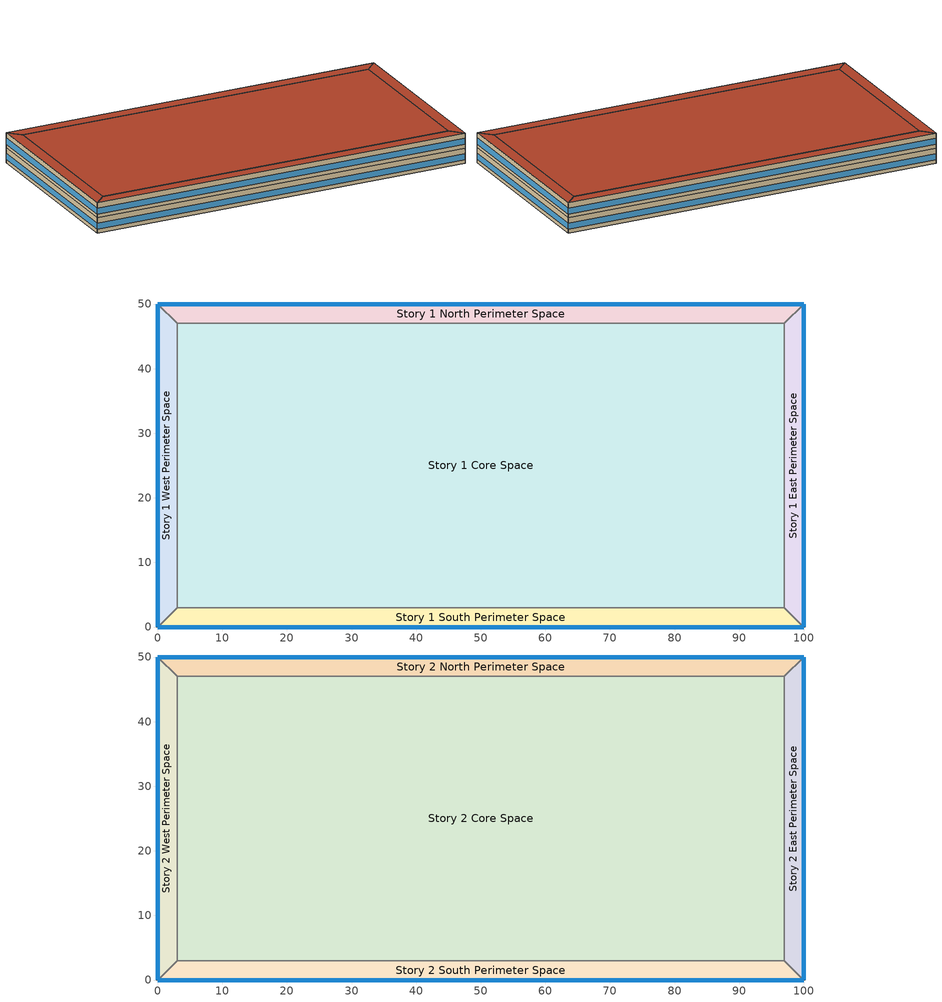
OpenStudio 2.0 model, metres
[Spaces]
Story 1 West Perimeter Space
 floor ground: 0,0 0,50 3,47 3,3 z0
 wall outside: 0,50 0,0 z0:4
 wall to Story 1 North Perimeter Space: 3,47 0,50 z0:4
 wall to Story 1 Core Space: 3,3 3,47 z0:4
 wall to Story 1 South Perimeter Space: 0,0 3,3 z0:4
 window: 0,49.97 0,0.03 z1:2.6
Story 1 North Perimeter Space
 floor ground: 0,50 100,50 97,47 3,47 z0
 wall outside: 100,50 0,50 z0:4
 wall to Story 1 East Perimeter Space: 97,47 100,50 z0:4
 wall to Story 1 Core Space: 3,47 97,47 z0:4
 window: 99.97,50 0.03,50 z1:2.6
Story 1 East Perimeter Space
 floor ground: 100,50 100,0 97,3 97,47 z0
 wall outside: 100,0 100,50 z0:4
 wall to Story 1 South Perimeter Space: 97,3 100,0 z0:4
 wall to Story 1 Core Space: 97,47 97,3 z0:4
 window: 100,0.03 100,49.97 z1:2.6
Story 1 South Perimeter Space
 floor ground: 100,0 0,0 3,3 97,3 z0
 wall outside: 0,0 100,0 z0:4
 wall to Story 1 Core Space: 97,3 3,3 z0:4
 window: 0.03,0 99.97,0 z1:2.6
Story 1 Core Space
 floor ground: 3,3 3,47 97,47 97,3 z0
Story 2 West Perimeter Space
 floor to Story 1 West Perimeter Space: 0,0 0,50 3,47 3,3 z4
 wall outside: 0,50 0,0 z4:8
 wall to Story 2 North Perimeter Space: 3,47 0,50 z4:8
 wall to Story 2 Core Space: 3,3 3,47 z4:8
 wall to Story 2 South Perimeter Space: 0,0 3,3 z4:8
 window: 0,49.97 0,0.03 z5:6.6
 roof outside: 3,3 3,47 0,50 0,0 z8
Story 2 North Perimeter Space
 floor to Story 1 North Perimeter Space: 0,50 100,50 97,47 3,47 z4
 wall outside: 100,50 0,50 z4:8
 wall to Story 2 East Perimeter Space: 97,47 100,50 z4:8
 wall to Story 2 Core Space: 3,47 97,47 z4:8
 window: 99.97,50 0.03,50 z5:6.6
 roof outside: 3,47 97,47 100,50 0,50 z8
Story 2 East Perimeter Space
 floor to Story 1 East Perimeter Space: 100,50 100,0 97,3 97,47 z4
 wall outside: 100,0 100,50 z4:8
 wall to Story 2 South Perimeter Space: 97,3 100,0 z4:8
 wall to Story 2 Core Space: 97,47 97,3 z4:8
 window: 100,0.03 100,49.97 z5:6.6
 roof outside: 97,47 97,3 100,0 100,50 z8
Story 2 South Perimeter Space
 floor to Story 1 South Perimeter Space: 100,0 0,0 3,3 97,3 z4
 wall outside: 0,0 100,0 z4:8
 wall to Story 2 Core Space: 97,3 3,3 z4:8
 window: 0.03,0 99.97,0 z5:6.6
 roof outside: 97,3 3,3 0,0 100,0 z8
Story 2 Core Space
 floor to Story 1 Core Space: 3,3 3,47 97,47 97,3 z4
 roof outside: 97,3 97,47 3,47 3,3 z8
[Building]
Building 1: Space Type=Baseline Model Space Type; Default Construction Set=ASHRAE_189.1-2009_ClimateZone 4-5 (mdoff)_ConstSet
[SizingPeriod:DesignDay] Barometric Pressure {Pa}=98934; Sky Clearness=0; Rain Indicator=0; Snow Indicator=0; Day of Month=21; Daylight Saving Time Indicator=0; Humidity Indicating Type=Wetbulb; Dry-Bulb Temperature Range Modifier Type=DefaultMultipliers
Name | Maximum Dry-Bulb Temperature {C} | Daily Dry-Bulb Temperature Range {deltaC} | Humidity Indicating Conditions at Maximum Dry-Bulb | Wind Speed {m/s} | Wind Direction {deg} | Month | Day Type | Solar Model Indicator | ASHRAE Taub | ASHRAE Taud
Chicago Ohare Intl Ap Ann Clg .4% Condns DB=>MWB | 33.3 | 10.5 | 23.7 | 5.2 | 230 | 7 | SummerDesignDay | ASHRAETau | 0.455 | 2.05
Chicago Ohare Intl Ap Ann Htg 99.6% Condns DB | -20 | 0 | -20 | 4.9 | 270 | 1 | WinterDesignDay | ASHRAEClearSky
[DefaultConstructionSet]
ASHRAE_189.1-2009_ClimateZone 4-5 (mdoff)_ConstSet: Default Exterior Surface Constructions=ASHRAE_189.1-2009_ClimateZone 4-5 (mdoff)_Exterior_DefSurfCons; Default Interior Surface Constructions=000_Interior_DefSurfCons; Default Ground Contact Surface Constructions=000_Ground_DefSurfCons; Default Exterior SubSurface Constructions=ASHRAE_189.1-2009_ClimateZone 4-5 (mdoff)_Exterior_DefSubCons; Default Interior SubSurface Constructions=000_Interior_DefSubCons; Interior Partition Construction=000_Interior Partition
[DefaultSurfaceConstructions]
Name | Floor Construction | Wall Construction | Roof Ceiling Construction
ASHRAE_189.1-2009_ClimateZone 4-5 (mdoff)_Exterior_DefSurfCons | 000_ExtSlabCarpet_4in_ClimateZone 1-8 | ASHRAE_189.1-2009_ExtWall_SteelFrame_ClimateZone 4-8 | ASHRAE_189.1-2009_ExtRoof_IEAD_ClimateZone 2-5
000_Interior_DefSurfCons | 000_Interior Floor | 000_Interior Wall | 000_Interior Ceiling
000_Ground_DefSurfCons | 000_ExtSlabCarpet_4in_ClimateZone 1-8 | 000_ExtSlabCarpet_4in_ClimateZone 1-8 | 000_ExtSlabCarpet_4in_ClimateZone 1-8
[DefaultSubSurfaceConstructions] Glass Door Construction=000_Exterior Window; Skylight Construction=000_Exterior Window; Tubular Daylight Dome Construction=000_Interior Window; Tubular Daylight Diffuser Construction=000_Interior Window
Name | Fixed Window Construction | Operable Window Construction | Door Construction
ASHRAE_189.1-2009_ClimateZone 4-5 (mdoff)_Exterior_DefSubCons | ASHRAE_189.1-2009_ExtWindow_ClimateZone 4-5 | ASHRAE_189.1-2009_ExtWindow_ClimateZone 4-5 | 000_Exterior Door
000_Interior_DefSubCons | 000_Interior Window | 000_Interior Window | 000_Interior Door
[Construction]
000_Interior Partition; 000_Interior Door: 000_G05 25mm wood
000_ExtSlabCarpet_4in_ClimateZone 1-8: MAT-CC05 4 HW CONCRETE, CP02 CARPET PAD
ASHRAE_189.1-2009_ExtWall_SteelFrame_ClimateZone 4-8: MAT-SHEATH, Wall Insulation [39], 1/2IN Gypsum
ASHRAE_189.1-2009_ExtRoof_IEAD_ClimateZone 2-5: Roof Membrane, Roof Insulation [21], Metal Decking
000_Interior Floor: 000_F16 Acoustic tile, 000_F05 Ceiling air space resistance, 000_M11 100mm lightweight concrete
000_Interior Wall: 000_G01a 19mm gypsum board, 000_F04 Wall air space resistance, 000_G01a 19mm gypsum board
000_Interior Ceiling: 000_M11 100mm lightweight concrete, 000_F05 Ceiling air space resistance, 000_F16 Acoustic tile
ASHRAE_189.1-2009_ExtWindow_ClimateZone 4-5: Theoretical Glass [207]
000_Exterior Door: 000_F08 Metal surface, 000_I01 25mm insulation board
000_Exterior Window: 000_Clear 3mm, 000_Air 13mm, 000_Clear 3mm
000_Interior Window: 000_Clear 3mm
[Material]
Name | Roughness | Thickness | Conductivity | Density | Specific Heat | Thermal Absorptance | Solar Absorptance | Visible Absorptance
000_G05 25mm wood | MediumSmooth | 0.0254 | 0.15 | 608 | 1630
MAT-CC05 4 HW CONCRETE | Rough | 0.1016 | 1.311 | 2240 | 836.8 | 0.9 | 0.7 | 0.7
Wall Insulation [39] | MediumRough | 0.1184 | 0.045 | 265 | 836.8 | 0.9 | 0.7 | 0.7
1/2IN Gypsum | Smooth | 0.0127 | 0.16 | 784.9 | 830 | 0.9 | 0.92 | 0.92
Roof Membrane | VeryRough | 0.0095 | 0.16 | 1121.29 | 1460 | 0.9 | 0.7 | 0.7
Roof Insulation [21] | MediumRough | 0.2105 | 0.049 | 265 | 836.8 | 0.9 | 0.7 | 0.7
Metal Decking | MediumSmooth | 0.0015 | 45.006 | 7680 | 418.4 | 0.9 | 0.7 | 0.3
000_F16 Acoustic tile | MediumSmooth | 0.0191 | 0.06 | 368 | 590
000_M11 100mm lightweight concrete | MediumRough | 0.1016 | 0.53 | 1280 | 840
000_G01a 19mm gypsum board | MediumSmooth | 0.019 | 0.16 | 800 | 1090
000_F08 Metal surface | Smooth | 0.0008 | 45.28 | 7824 | 500
000_I01 25mm insulation board | MediumRough | 0.0254 | 0.03 | 43 | 1210
[Material:NoMass] Thermal Absorptance=0.9; Solar Absorptance=0.7
Name | Roughness | Thermal Resistance | Visible Absorptance
CP02 CARPET PAD | VeryRough | 0.2165 | 0.8
MAT-SHEATH | Rough | 0.3626 | 0.7
[Material:AirGap]
Name | Thermal Resistance
000_F05 Ceiling air space resistance | 0.18
000_F04 Wall air space resistance | 0.15
[WindowMaterial:Glazing] Optical Data Type=SpectralAverage; Thickness=0.003; Infrared Transmittance at Normal Incidence=0
Name | Solar Transmittance at Normal Incidence | Front Side Solar Reflectance at Normal Incidence | Back Side Solar Reflectance at Normal Incidence | Visible Transmittance at Normal Incidence | Front Side Visible Reflectance at Normal Incidence | Back Side Visible Reflectance at Normal Incidence | Front Side Infrared Hemispherical Emissivity | Back Side Infrared Hemispherical Emissivity | Conductivity | Dirt Correction Factor for Solar and Visible Transmittance | Solar Diffusing
Theoretical Glass [207] | 0.3311 | 0.6189 | 0.6189 | 0.44 | 0.51 | 0.51 | 0.9 | 0.9 | 0.0133 | 1 | No
000_Clear 3mm | 0.837 | 0.075 | 0.075 | 0.898 | 0.081 | 0.081 | 0.84 | 0.84 | 0.9
[WindowMaterial:Gas]
000_Air 13mm: Gas Type=Air; Thickness=0.0127
[BuildingStory] Nominal Floor to Floor Height {m}=4
Name | Nominal Z Coordinate {m}
Story 1 | 0
Story 2 | 4
[Space]
Name | Building Story | Thermal Zone
Story 1 West Perimeter Space | Story 1 | Story 1 West Perimeter Thermal Zone
Story 1 North Perimeter Space | Story 1 | Story 1 North Perimeter Thermal Zone
Story 1 East Perimeter Space | Story 1 | Story 1 East Perimeter Thermal Zone
Story 1 South Perimeter Space | Story 1 | Story 1 South Perimeter Thermal Zone
Story 1 Core Space | Story 1 | Story 1 Core Thermal Zone
Story 2 West Perimeter Space | Story 2 | Story 2 West Perimeter Thermal Zone
Story 2 North Perimeter Space | Story 2 | Story 2 North Perimeter Thermal Zone
Story 2 East Perimeter Space | Story 2 | Story 2 East Perimeter Thermal Zone
Story 2 South Perimeter Space | Story 2 | Story 2 South Perimeter Thermal Zone
Story 2 Core Space | Story 2 | Story 2 Core Thermal Zone
[ThermalZone] Use Ideal Air Loads=Yes
Name | Thermostat
Story 2 North Perimeter Thermal Zone | Thermostat Setpoint Dual Setpoint 5
Story 2 Core Thermal Zone | Thermostat Setpoint Dual Setpoint 10
Story 1 West Perimeter Thermal Zone | Thermostat Setpoint Dual Setpoint 2
Story 1 North Perimeter Thermal Zone | Thermostat Setpoint Dual Setpoint 3
Story 2 East Perimeter Thermal Zone | Thermostat Setpoint Dual Setpoint 9
Story 1 South Perimeter Thermal Zone | Thermostat Setpoint Dual Setpoint 6
Story 2 South Perimeter Thermal Zone | Thermostat Setpoint Dual Setpoint 7
Story 1 East Perimeter Thermal Zone | Thermostat Setpoint Dual Setpoint 8
Story 1 Core Thermal Zone | Thermostat Setpoint Dual Setpoint 4
Story 2 West Perimeter Thermal Zone | Thermostat Setpoint Dual Setpoint 1
[Sizing:Zone] Zone Cooling Design Supply Air Temperature Input Method=SupplyAirTemperature; Zone Cooling Design Supply Air Temperature {C}=14; Zone Cooling Design Supply Air Temperature Difference {deltaC}=11.11; Zone Heating Design Supply Air Temperature Input Method=SupplyAirTemperature; Zone Heating Design Supply Air Temperature {C}=40; Zone Heating Design Supply Air Temperature Difference {deltaC}=11.11; Zone Cooling Design Supply Air Humidity Ratio {kg-H2O/kg-air}=0.0085; Zone Heating Design Supply Air Humidity Ratio {kg-H2O/kg-air}=0.008; Cooling Design Air Flow Method=DesignDay; Heating Design Air Flow Method=DesignDay; Account for Dedicated Outdoor Air System=No; Dedicated Outdoor Air System Control Strategy=NeutralSupplyAir; Dedicated Outdoor Air Low Setpoint Temperature for Design {C}=autosize; Dedicated Outdoor Air High Setpoint Temperature for Design {C}=autosize
Story 2 North Perimeter Thermal Zone; Story 2 Core Thermal Zone; Story 1 West Perimeter Thermal Zone; Story 1 North Perimeter Thermal Zone; Story 2 East Perimeter Thermal Zone; Story 1 South Perimeter Thermal Zone; Story 2 South Perimeter Thermal Zone; Story 1 East Perimeter Thermal Zone; Story 1 Core Thermal Zone; Story 2 West Perimeter Thermal Zone
[SteamEquipment:Definition]
Steam Equipment Def 1kW: Design Level Calculation Method=EquipmentLevel; Design Level {W}=1000; Fraction Latent=0.5; Fraction Radiant=0.3; Fraction Lost=0
[SteamEquipment]
Story 1 Core Space Steam Equipment: Steam Equipment Definition=Steam Equipment Def 1kW; Space or SpaceType=Story 1 Core Space; Schedule=Always On Discrete; Multiplier=1
[GasEquipment:Definition]
Gas Equipment Def 10W/m2: Design Level Calculation Method=Watts/Area; Watts per Space Floor Area {W/m2}=10; Fraction Latent=0; Fraction Radiant=0.3; Fraction Lost=0; Carbon Dioxide Generation Rate {m3/s-W}=0
[GasEquipment]
Story 1 East Perimeter Space Gas Equipment: Gas Equipment Definition=Gas Equipment Def 10W/m2; Space or SpaceType=Story 1 East Perimeter Space; Schedule=Always On Discrete; Multiplier=1
[HotWaterEquipment:Definition]
HotWater Equipment Def 10W/p: Design Level Calculation Method=Watts/Person; Watts per Person {W/Person}=10; Fraction Latent=0.2; Fraction Radiant=0.1; Fraction Lost=0.5
[HotWaterEquipment]
Story 1 North Perimeter Space HotWater Equipment: Hot Water Equipment Definition=HotWater Equipment Def 10W/p; Space or SpaceType=Story 1 North Perimeter Space; Schedule=Always On Discrete; Multiplier=1
[OtherEquipment:Definition]
Other Equipment Def: Design Level Calculation Method=EquipmentLevel; Design Level {W}=6766; Fraction Latent=0; Fraction Radiant=0.3; Fraction Lost=0
[OtherEquipment]
Story 1 South Perimeter Space Other Equipment: Other Equipment Definition=Other Equipment Def; Space or SpaceType=Story 1 South Perimeter Space; Schedule=Always On Discrete; Multiplier=1; Fuel Type=PropaneGas
[Luminaire:Definition]
A Luminaire: Lighting Power {W}=40; Fraction Radiant=0.3; Fraction Visible=0.7; Return Air Fraction Function of Plenum Temperature Coefficient 1=0; Return Air Fraction Function of Plenum Temperature Coefficient 2 {1/K}=0
[Luminaire]
Story 1 West Perimeter Space Luminaire: Luminaire Definition=A Luminaire; Space or SpaceType=Story 1 West Perimeter Space; Schedule=Always On Discrete; Position X-coordinate {m}=0; Position Y-coordinate {m}=0; Position Z-coordinate {m}=0; Multiplier=1
[ThermostatSetpoint:DualSetpoint] Heating Setpoint Temperature Schedule=Heating Sch; Cooling Setpoint Temperature Schedule=Cooling Sch
Thermostat Setpoint Dual Setpoint 1; Thermostat Setpoint Dual Setpoint 2; Thermostat Setpoint Dual Setpoint 3; Thermostat Setpoint Dual Setpoint 4; Thermostat Setpoint Dual Setpoint 5; Thermostat Setpoint Dual Setpoint 6; Thermostat Setpoint Dual Setpoint 7; Thermostat Setpoint Dual Setpoint 8; Thermostat Setpoint Dual Setpoint 9; Thermostat Setpoint Dual Setpoint 10
[SpaceType]
Baseline Model Space Type: Default Schedule Set=Baseline Model Schedule Set; Design Specification Outdoor Air Object=Baseline Model OA
[DefaultScheduleSet]
Baseline Model Schedule Set: Number of People Schedule=Baseline Model People Lights and Equipment Schedule; People Activity Level Schedule=Baseline Model People Activity Schedule; Lighting Schedule=Baseline Model People Lights and Equipment Schedule; Electric Equipment Schedule=Baseline Model People Lights and Equipment Schedule; Infiltration Schedule=Baseline Model Infiltration Schedule
[DesignSpecification:OutdoorAir]
Baseline Model OA: Outdoor Air Method=Sum; Outdoor Air Flow per Person {m3/s-person}=0.00943895
[SpaceInfiltration:DesignFlowRate]
Baseline Model Infiltration: Space or SpaceType=Baseline Model Space Type; Design Flow Rate Calculation Method=Flow/ExteriorArea; Flow per Exterior Surface Area {m3/s-m2}=0.0003048
[People:Definition]
Baseline Model People Definition: Number of People Calculation Method=People/Area; People per Space Floor Area {person/m2}=0.0538196; Fraction Radiant=0.3
[People]
Baseline Model People: People Definition=Baseline Model People Definition; Space or SpaceType=Baseline Model Space Type
[Lights:Definition]
Baseline Model Lights Definition: Design Level Calculation Method=Watts/Area; Watts per Space Floor Area {W/m2}=10.7639
[Lights]
Baseline Model Lights: Lights Definition=Baseline Model Lights Definition; Space or SpaceType=Baseline Model Space Type
[ElectricEquipment:Definition]
Baseline Model Electric Equipment Definition: Design Level Calculation Method=Watts/Area; Watts per Space Floor Area {W/m2}=10.7639
[ElectricEquipment]
Baseline Model Electric Equipment: Electric Equipment Definition=Baseline Model Electric Equipment Definition; Space or SpaceType=Baseline Model Space Type
[Schedule:Constant]
Always On Discrete: Value=1
[Schedule:Ruleset]
Name | Default Day Schedule | Summer Design Day Schedule | Winter Design Day Schedule
Cooling Sch | Cooling Sch Default
Heating Sch | Heating Sch Default
Baseline Model Infiltration Schedule | Baseline Model Infiltration Schedule Schedule All Days | Baseline Model Infiltration Schedule Summer Design Day | Baseline Model Infiltration Schedule Winter Design Day
Baseline Model People Lights and Equipment Schedule | Baseline Model People Lights and Equipment Schedule Schedule Week Day | Baseline Model People Lights and Equipment Schedule Summer Design Day | Baseline Model People Lights and Equipment Schedule Winter Design Day
Baseline Model People Activity Schedule | Baseline Model People Activity Schedule Default
[Schedule:Day]
Cooling Sch Default: 24, 0, 28
Heating Sch Default: 24, 0, 24
Baseline Model Infiltration Schedule Schedule All Days: 6, 0, 1, 22, 0, 0.25, 24, 0, 1
Baseline Model Infiltration Schedule Winter Design Day; Baseline Model Infiltration Schedule Summer Design Day; Baseline Model People Lights and Equipment Schedule Summer Design Day: 24, 0, 1
Baseline Model People Lights and Equipment Schedule Schedule Week Day: 6, 0, 0, 7, 0, 0.1, 8, 0, 0.2, 12, 0, 0.95, 13, 0, 0.5, 17, 0, 0.95, 18, 0, 0.7, 20, 0, 0.4, 22, 0, 0.1, 24, 0, 0.05
Baseline Model People Lights and Equipment Schedule Winter Design Day; Baseline Model People Lights and Equipment Schedule Schedule Sunday: 24, 0, 0
Baseline Model People Lights and Equipment Schedule Saturday: 6, 0, 0, 8, 0, 0.1, 14, 0, 0.5, 17, 0, 0.1, 24, 0, 0
Baseline Model People Activity Schedule Default: 24, 0, 120
[Schedule:Rule] Schedule Ruleset=Baseline Model People Lights and Equipment Schedule
Name | Rule Order | Day Schedule | Apply Saturday | Apply Sunday
Baseline Model People Lights and Equipment Schedule Saturday Rule | 1 | Baseline Model People Lights and Equipment Schedule Saturday | Yes
Baseline Model People Lights and Equipment Schedule Sunday Rule | 0 | Baseline Model People Lights and Equipment Schedule Schedule Sunday |  | Yes
